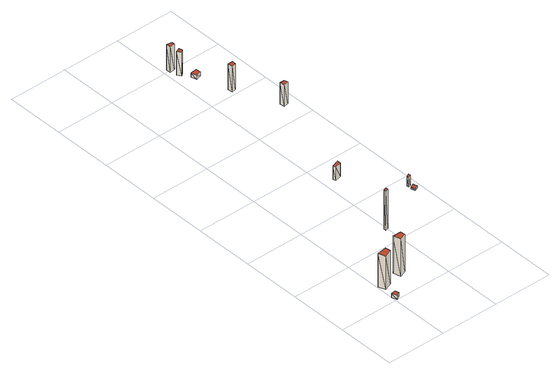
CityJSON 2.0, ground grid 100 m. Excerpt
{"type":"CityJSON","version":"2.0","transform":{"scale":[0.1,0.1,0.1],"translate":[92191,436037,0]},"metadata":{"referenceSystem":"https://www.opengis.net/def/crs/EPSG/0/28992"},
"CityObjects":{
"building1":{"type":"Building","attributes":{"+height_valid":1,"+non_residential":1,"+groundHeight":0,"measuredHeight":7,"+total_area":297.09,"+discount_factor":0.7,"+min_bicycle_parking_spaces":0,"+min_car_parking_spaces":0,"+function":"Supermarket"},"geometry":[{"type":"MultiSurface","lod":"1.2","boundaries":[[[0,1,2,3]],[[4,5,6,7]],[[0,5,4]],[[0,1,5]],[[1,6,5]],[[1,2,6]],[[2,7,6]],[[2,3,7]],[[3,4,7]],[[3,0,4]]],"semantics":{"surfaces":[{"type":"GroundSurface"},{"type":"RoofSurface"},{"type":"WallSurface"}],"values":[0,1,2,2,2,2,2,2,2,2]}}]},
"building2":{"type":"Building","attributes":{"+height_valid":1,"+non_residential":1,"+groundHeight":0,"measuredHeight":59.5,"+total_area":7024.56,"+discount_factor":0.7,"+min_bicycle_parking_spaces":384,"+min_car_parking_spaces":1,"+function":"Cinema"},"geometry":[{"type":"MultiSurface","lod":"1.2","boundaries":[[[8,9,10,11]],[[12,13,14,15]],[[8,13,12]],[[8,9,13]],[[9,14,13]],[[9,10,14]],[[10,15,14]],[[10,11,15]],[[11,12,15]],[[11,8,12]]],"semantics":{"surfaces":[{"type":"GroundSurface"},{"type":"RoofSurface"},{"type":"WallSurface"}],"values":[0,1,2,2,2,2,2,2,2,2]}}]},
"building3":{"type":"Building","attributes":{"+height_valid":1,"+non_residential":2,"+groundHeight":0,"measuredHeight":66.5,"+total_area":9076.52,"+discount_factor":0,"+min_bicycle_parking_spaces":801,"+min_car_parking_spaces":41,"+function1":"catering IV","+function2":"catering III"},"geometry":[{"type":"MultiSurface","lod":"1.2","boundaries":[[[16,17,18,19]],[[20,21,22,23]],[[16,21,20]],[[16,17,21]],[[17,22,21]],[[17,18,22]],[[18,23,22]],[[18,19,23]],[[19,20,23]],[[19,16,20]]],"semantics":{"surfaces":[{"type":"GroundSurface"},{"type":"RoofSurface"},{"type":"WallSurface"}],"values":[0,1,2,2,2,2,2,2,2,2]}}]},
"building4":{"type":"Building","attributes":{"+height_valid":1,"+non_residential":2,"+groundHeight":0,"measuredHeight":70,"+total_area":1591.45,"+discount_factor":0,"+min_bicycle_parking_spaces":64,"+min_car_parking_spaces":4,"+function1":"catering III","+function2":"Industry"},"geometry":[{"type":"MultiSurface","lod":"1.2","boundaries":[[[24,25,26,27]],[[28,29,30,31]],[[24,29,28]],[[24,25,29]],[[25,30,29]],[[25,26,30]],[[26,31,30]],[[26,27,31]],[[27,28,31]],[[27,24,28]]],"semantics":{"surfaces":[{"type":"GroundSurface"},{"type":"RoofSurface"},{"type":"WallSurface"}],"values":[0,1,2,2,2,2,2,2,2,2]}}]},
"building5":{"type":"Building","attributes":{"+height_valid":1,"+non_residential":0,"+groundHeight":0,"measuredHeight":24.5,"+total_area":995.49,"+discount_factor":0.7,"+min_bicycle_parking_spaces":29,"+min_car_parking_spaces":4,"+function":"Residential"},"geometry":[{"type":"MultiSurface","lod":"1.2","boundaries":[[[32,33,34,35]],[[36,37,38,39]],[[32,37,36]],[[32,33,37]],[[33,38,37]],[[33,34,38]],[[34,39,38]],[[34,35,39]],[[35,36,39]],[[35,32,36]]],"semantics":{"surfaces":[{"type":"GroundSurface"},{"type":"RoofSurface"},{"type":"WallSurface"}],"values":[0,1,2,2,2,2,2,2,2,2]}}]},
"building6":{"type":"Building","attributes":{"+height_valid":1,"+non_residential":2,"+groundHeight":0,"measuredHeight":3.5,"+total_area":185.1,"+discount_factor":0,"+min_bicycle_parking_spaces":801,"+min_car_parking_spaces":0,"+function1":"Cinema","+function2":"universities"},"geometry":[{"type":"MultiSurface","lod":"1.2","boundaries":[[[40,41,42,43]],[[44,45,46,47]],[[40,45,44]],[[40,41,45]],[[41,46,45]],[[41,42,46]],[[42,47,46]],[[42,43,47]],[[43,44,47]],[[43,40,44]]],"semantics":{"surfaces":[{"type":"GroundSurface"},{"type":"RoofSurface"},{"type":"WallSurface"}],"values":[0,1,2,2,2,2,2,2,2,2]}}]},
"building7":{"type":"Building","attributes":{"+height_valid":1,"+non_residential":2,"+groundHeight":0,"measuredHeight":17.5,"+total_area":352.71,"+discount_factor":0,"+min_bicycle_parking_spaces":30,"+min_car_parking_spaces":0,"+function1":"catering IV","+function2":"universities"},"geometry":[{"type":"MultiSurface","lod":"1.2","boundaries":[[[48,49,50,51]],[[52,53,54,55]],[[48,53,52]],[[48,49,53]],[[49,54,53]],[[49,50,54]],[[50,55,54]],[[50,51,55]],[[51,52,55]],[[51,48,52]]],"semantics":{"surfaces":[{"type":"GroundSurface"},{"type":"RoofSurface"},{"type":"WallSurface"}],"values":[0,1,2,2,2,2,2,2,2,2]}}]},
"building8":{"type":"Building","attributes":{"+height_valid":1,"+non_residential":0,"+groundHeight":0,"measuredHeight":42,"+total_area":1332.06,"+discount_factor":0.7,"+min_bicycle_parking_spaces":34,"+min_car_parking_spaces":1,"+function":"Residential"},"geometry":[{"type":"MultiSurface","lod":"1.2","boundaries":[[[56,57,58,59]],[[60,61,62,63]],[[56,61,60]],[[56,57,61]],[[57,62,61]],[[57,58,62]],[[58,63,62]],[[58,59,63]],[[59,60,63]],[[59,56,60]]],"semantics":{"surfaces":[{"type":"GroundSurface"},{"type":"RoofSurface"},{"type":"WallSurface"}],"values":[0,1,2,2,2,2,2,2,2,2]}}]},
"building9":{"type":"Building","attributes":{"+height_valid":1,"+non_residential":2,"+groundHeight":0,"measuredHeight":45.5,"+total_area":2604.42,"+discount_factor":0,"+min_bicycle_parking_spaces":71,"+min_car_parking_spaces":2,"+function1":"Retail","+function2":"Cinema"},"geometry":[{"type":"MultiSurface","lod":"1.2","boundaries":[[[64,65,66,67]],[[68,69,70,71]],[[64,69,68]],[[64,65,69]],[[65,70,69]],[[65,66,70]],[[66,71,70]],[[66,67,71]],[[67,68,71]],[[67,64,68]]],"semantics":{"surfaces":[{"type":"GroundSurface"},{"type":"RoofSurface"},{"type":"WallSurface"}],"values":[0,1,2,2,2,2,2,2,2,2]}}]},
"building10":{"type":"Building","attributes":{"+height_valid":1,"+non_residential":0,"+groundHeight":0,"measuredHeight":7,"+total_area":450.74,"+discount_factor":0.7,"+min_bicycle_parking_spaces":10,"+min_car_parking_spaces":1,"+function":"Residential"},"geometry":[{"type":"MultiSurface","lod":"1.2","boundaries":[[[72,73,74,75]],[[76,77,78,79]],[[72,77,76]],[[72,73,77]],[[73,78,77]],[[73,74,78]],[[74,79,78]],[[74,75,79]],[[75,76,79]],[[75,72,76]]],"semantics":{"surfaces":[{"type":"GroundSurface"},{"type":"RoofSurface"},{"type":"WallSurface"}],"values":[0,1,2,2,2,2,2,2,2,2]}}]},
"building11":{"type":"Building","attributes":{"+height_valid":1,"+non_residential":1,"+groundHeight":0,"measuredHeight":45.5,"+total_area":1997.66,"+discount_factor":0.7,"+min_bicycle_parking_spaces":13,"+min_car_parking_spaces":15,"+function":"Hospital"},"geometry":[{"type":"MultiSurface","lod":"1.2","boundaries":[[[80,81,82,83]],[[84,85,86,87]],[[80,85,84]],[[80,81,85]],[[81,86,85]],[[81,82,86]],[[82,87,86]],[[82,83,87]],[[83,84,87]],[[83,80,84]]],"semantics":{"surfaces":[{"type":"GroundSurface"},{"type":"RoofSurface"},{"type":"WallSurface"}],"values":[0,1,2,2,2,2,2,2,2,2]}}]},
"building12":{"type":"Building","attributes":{"+height_valid":1,"+non_residential":2,"+groundHeight":0,"measuredHeight":38.5,"+total_area":2188.26,"+discount_factor":0,"+min_bicycle_parking_spaces":138,"+min_car_parking_spaces":10,"+function1":"catering IV","+function2":"catering I"},"geometry":[{"type":"MultiSurface","lod":"1.2","boundaries":[[[88,89,90,91]],[[92,93,94,95]],[[88,93,92]],[[88,89,93]],[[89,94,93]],[[89,90,94]],[[90,95,94]],[[90,91,95]],[[91,92,95]],[[91,88,92]]],"semantics":{"surfaces":[{"type":"GroundSurface"},{"type":"RoofSurface"},{"type":"WallSurface"}],"values":[0,1,2,2,2,2,2,2,2,2]}}]}
},
"vertices":[
[8,93,0],[84,109,0],[100,37,0],[40,5,0],[8,93,70],[84,109,70],[100,37,70],[40,5,70],
[28,398,0],[188,426,0],[205,334,0],[72,278,0],[28,398,595],[188,426,595],[205,334,595],[72,278,595],
[393,490,0],[530,490,0],[542,406,0],[425,366,0],[393,490,665],[530,490,665],[542,406,665],[425,366,665],
[955,1322,0],[1012,1342,0],[1012,1297,0],[963,1281,0],[955,1322,700],[1012,1342,700],[1012,1297,700],[963,1281,700],
[1168,2639,0],[1289,2675,0],[1293,2622,0],[1188,2594,0],[1168,2639,245],[1289,2675,245],[1293,2622,245],[1188,2594,245],
[1847,1747,0],[1915,1779,0],[1931,1707,0],[1871,1675,0],[1847,1747,35],[1915,1779,35],[1931,1707,35],[1871,1675,35],
[1847,1835,0],[1899,1856,0],[1899,1815,0],[1855,1795,0],[1847,1835,175],[1899,1856,175],[1899,1815,175],[1855,1795,175],
[1104,5875,0],[1172,5899,0],[1192,5843,0],[1144,5807,0],[1104,5875,420],[1172,5899,420],[1192,5843,420],[1144,5807,420],
[1072,6047,0],[1160,6035,0],[1160,5983,0],[1076,5967,0],[1072,6047,455],[1160,6035,455],[1160,5983,455],[1076,5967,455],
[1228,5702,0],[1333,5718,0],[1341,5634,0],[1248,5606,0],[1228,5702,70],[1333,5718,70],[1341,5634,70],[1248,5606,70],
[1425,5148,0],[1513,5148,0],[1501,5076,0],[1433,5060,0],[1425,5148,455],[1513,5148,455],[1501,5076,455],[1433,5060,455],
[1750,4409,0],[1827,4409,0],[1847,4349,0],[1766,4329,0],[1750,4409,385],[1827,4409,385],[1847,4349,385],[1766,4329,385]
]}
